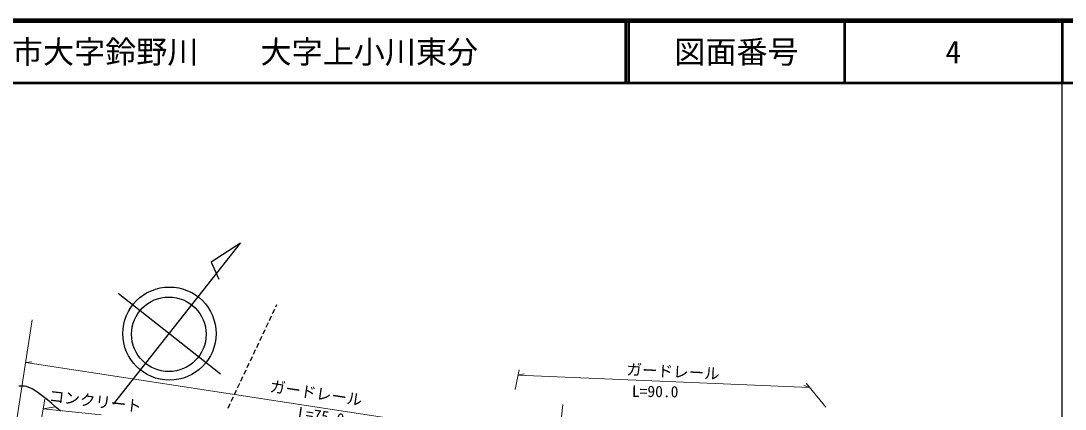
# Model space of a CAD drawing. Units: millimetres, scale not verified. Extents: x 40000 to 680000, y 20000 to 380000.
# Drawn here: x 411464 to 579500, y 317468 to 380000 of the extents above; entities that cross this region are included whole.
import ezdxf
from ezdxf.enums import TextEntityAlignment as Align

# ---------------------------------------------------------------- set-up
doc = ezdxf.new("R2010")
doc.units = ezdxf.units.MM
doc.header["$LTSCALE"] = 1000
for name, color, linetype, lineweight in [('M-BGD', 7, 'Continuous', 25), ('M-STR-HTXT', 7, 'Continuous', 13), ('M-TTL', 2, 'Continuous', 140), ('M-TTL-BAND', 7, 'Continuous', 25), ('M-TTL-LINE', 7, 'Continuous', 50)]:
    doc.layers.add(name, color=color, linetype=linetype, lineweight=lineweight)
doc.layers.add('M-TTL-TXT', color=7, linetype='Continuous')
doc.styles.add('ＭＳ ゴシック', font='')
doc.styles.get('ＭＳ ゴシック').set_extended_font_data('MS Gothic')

msp = doc.modelspace()

# ---------------------------------------------------------------- linework, layer by layer
at = {"layer": 'M-BGD'}
for p, q in [((426369, 318271), (446808, 344216)), ((446808, 344216), (442065, 341114)), ((442065, 341114), (443339, 338398)), ((427094, 336159), (443590, 323163)), ((452256, 333515), (451915, 332791)), ((452599, 334244), (452426, 333876)), ((451233, 331343), (450892, 330619)), ((451745, 332429), (451404, 331705)), ((450722, 330258), (450381, 329534)), ((449700, 328086), (449359, 327363)), ((450211, 329172), (449870, 328448)), ((449188, 327001), (448848, 326277)), ((448166, 324829), (447825, 324106)), ((448677, 325915), (448336, 325191)), ((447143, 322658), (446803, 321934)), ((447655, 323744), (447314, 323020)), ((412072, 321181), (411155, 321180)), ((412388, 321102), (412072, 321181)), ((413276, 320738), (412388, 321102)), ((446632, 321572), (446291, 320849)), ((414042, 320238), (413276, 320738)), ((414875, 319628), (414042, 320238)), ((414885, 319621), (414875, 319628)), ((415735, 318972), (414885, 319621)), ((445610, 319401), (445269, 318677)), ((446121, 320487), (445780, 319763)), ((416455, 318352), (415735, 318972)), ((417132, 317743), (416455, 318352)), ((417855, 317127), (417132, 317743)), ((445098, 318315), (444758, 317592))]:
    msp.add_line(p, q, dxfattribs=at)
for centre, radius in [((435375, 329635), 7500), ((435270, 329517), 6000)]:
    msp.add_circle(centre, radius, dxfattribs=at)
at = {"layer": 'M-STR-HTXT'}
for p, q in [((407938, 297283), (413300, 331833)), ((412234, 324965), (413232, 325079)), ((486804, 313565), (412234, 324965)), ((491016, 320631), (491620, 323779)), ((491454, 322914), (492434, 323133)), ((491454, 322914), (538402, 320961)), ((538402, 320961), (537444, 321261)), ((541000, 317760), (537849, 321642)), ((411778, 297528), (415293, 319084)), ((415042, 317541), (416984, 317837)), ((494062, 277713), (498698, 318203)), ((415042, 317541), (424374, 316549))]:
    msp.add_line(p, q, dxfattribs=at)
at = {"layer": 'M-TTL'}
msp.add_line((680000, 380000), (40000, 380000), dxfattribs=at)
at = {"layer": 'M-TTL-BAND'}
msp.add_line((579000, 20000), (579000, 370000), dxfattribs=at)
at = {"layer": 'M-TTL-LINE'}
for p, q in [((508747, 380000), (508747, 370000)), ((509247, 380000), (509247, 370000)), ((543997, 380000), (543997, 370000)), ((579000, 380000), (579000, 370000)), ((40000, 370000), (680000, 370000))]:
    msp.add_line(p, q, dxfattribs=at)

# ---------------------------------------------------------------- texts
at = {"layer": 'M-STR-HTXT', "style": 'ＭＳ ゴシック'}
for s, rotation, p in [('ガードレール', 357.202, (508852, 322436)), ('ガードレール', 351.213, (451343, 319747)), ('L=90.0', 359.221, (509770, 318901)), ('コンクリート', 353.296, (415820, 318183)), ('L=75.0', 351.394, (455858, 315479))]:
    msp.add_text(s, height=1833, rotation=rotation, dxfattribs=at).set_placement(p, align=Align.BOTTOM_LEFT)
at = {"layer": 'M-TTL-TXT', "style": 'ＭＳ ゴシック'}
msp.add_text('萩市大字鈴野川\u3000\u3000大字上小川東分', height=3666, dxfattribs=at).set_placement((405024, 375000), align=Align.MIDDLE_LEFT)
for s, p in [('図面番号', (526622, 375000)), ('4', (561497, 375000))]:
    msp.add_text(s, height=3666, dxfattribs=at).set_placement(p, align=Align.MIDDLE_CENTER)

doc.saveas('drawing.dxf')
